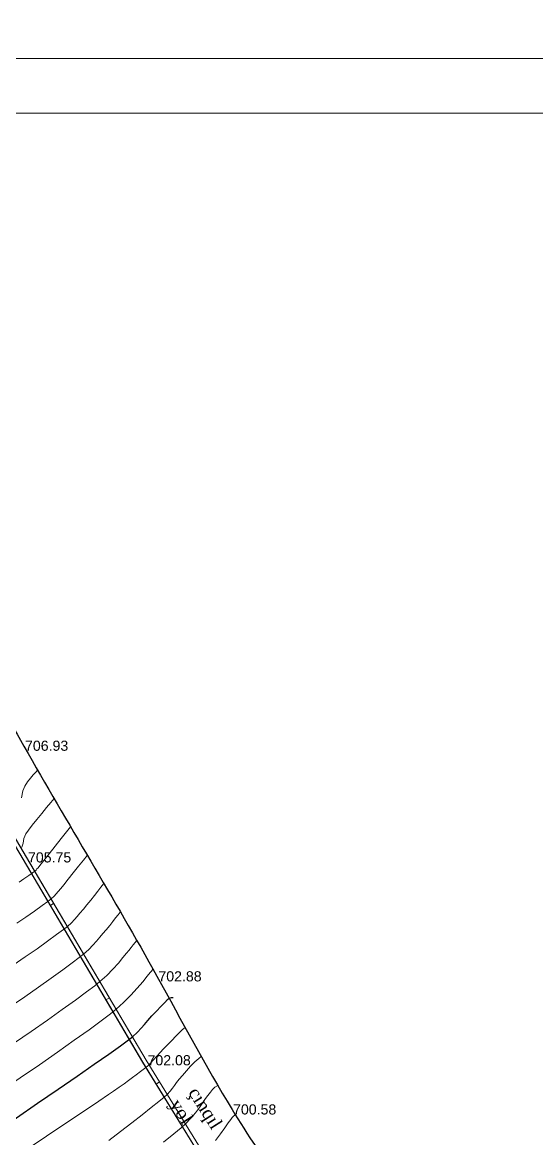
# Model space of a CAD drawing. Header units: feet. Extents: x 3381 to 682707, y 675186 to 4374675.
# Drawn here: x 681345.7 to 681396.5, y 4373140.6 to 4373250.8 of the extents above; entities that cross this region are included whole.
import ezdxf

# ---------------------------------------------------------------- set-up
doc = ezdxf.new("R2010")
doc.units = ezdxf.units.FT
doc.header["$MEASUREMENT"] = 0
doc.header["$PDMODE"] = 34
doc.header["$PDSIZE"] = 0.01
doc.layers.get('0').update_dxf_attribs({"linetype": 'CONTINUOUS'})
for name, color, linetype in [('0_Point_Height', 2, 'CONTINUOUS'), ('0_Point_Point', 7, 'CONTINUOUS'), ('Yazilar', 7, 'CONTINUOUS')]:
    doc.layers.add(name, color=color, linetype=linetype)
for name, color, linetype, lineweight in [('ANA HORIZONTAL', 24, 'CONTINUOUS', 30), ('HORIZANTAL', 24, 'CONTINUOUS', 13), ('rabit xt', 7, 'CONTINUOUS', 13)]:
    doc.layers.add(name, color=color, linetype=linetype, lineweight=lineweight)
doc.styles.get("Standard").update_dxf_attribs({"font": 'arial.ttf', "height": 1.5})

msp = doc.modelspace()

# ---------------------------------------------------------------- linework, layer by layer
at = {"linetype": 'Continuous', "lineweight": 20}
for p, q in [((681348.773, 4373163.856, -716.5), (681348.44, 4373163.634, -716.5)), ((681354.269, 4373154.536, -716.5), (681353.935, 4373154.314, -716.5)), ((681359.226, 4373146.228, -716.5), (681358.893, 4373146.006, -716.5))]:
    msp.add_line(p, q, dxfattribs=at)
at = {"linetype": 'Continuous', "lineweight": 20, "elevation": -19.015}
for points in [[(681377.784, 4373120.044), (681366.439, 4373133.747), (681357.555, 4373148.155), (681345.744, 4373168.184), (681335.724, 4373185.123), (681324.597, 4373203.258), (681312.251, 4373223.807)], [(681375.082, 4373123.327), (681366.444, 4373133.76), (681357.56, 4373148.168), (681345.749, 4373168.197), (681335.729, 4373185.136), (681324.602, 4373203.271), (681312.256, 4373223.82)], [(681378.092, 4373120.299), (681366.765, 4373133.981), (681357.897, 4373148.362), (681346.088, 4373168.388), (681336.066, 4373185.33), (681324.939, 4373203.466), (681312.594, 4373224.013)], [(681375.361, 4373123.617), (681366.77, 4373133.994), (681357.902, 4373148.375), (681346.093, 4373168.401), (681336.071, 4373185.343), (681324.944, 4373203.479), (681312.599, 4373224.026)]]:
    msp.add_lwpolyline(points, dxfattribs=at)
at = {"linetype": 'Continuous'}
msp.add_open_spline([(681303.597, 4373250.826, -716.5), (681305.418, 4373247.355, -716.5), (681311.724, 4373235.337, -716.5), (681321.621, 4373217.356, -716.5), (681335.616, 4373198.092, -716.5), (681346.387, 4373177.894, -716.5), (681357.351, 4373160.008, -716.5), (681366.478, 4373142.605, -716.5), (681379.893, 4373124.084, -716.5), (681396.493, 4373109.795, -716.5), (681408.028, 4373094.958, -716.5), (681415.958, 4373084.475, -716.5), (681427.276, 4373072.557, -716.5), (681435.525, 4373061.865, -716.5), (681439.969, 4373056.105, -716.5)], degree=3, knots=[0, 0, 0, 0, 11.7595104, 40.7232097, 61.4623304, 83.0549787, 109.2907167, 124.3927439, 141.9627176, 177.5330077, 189.5588214, 198.2764878, 216.9554477, 238.7688662, 238.7688662, 238.7688662, 238.7688662], dxfattribs=at)
at = {"layer": '0_Point_Point', "lineweight": 20}
for p in [(681345.798, 4373179.424, -9.572), (681346.093, 4373168.401, -10.748), (681358.974, 4373156.659, -13.623), (681357.902, 4373148.375, -14.42), (681366.35, 4373143.52, -15.916)]:
    msp.add_point(p, dxfattribs=at)
at = {"layer": 'ANA HORIZONTAL', "color": 32, "lineweight": 20, "elevation": -11.5}
msp.add_lwpolyline([(681345.11, 4373161.879), (681346.015, 4373162.493), (681346.874, 4373163.093), (681347.622, 4373163.629), (681348.19, 4373164.048), (681348.512, 4373164.3), (681348.801, 4373164.564), (681349.011, 4373164.788), (681349.209, 4373165.026), (681349.462, 4373165.329), (681349.756, 4373165.684), (681350.19, 4373166.223), (681350.701, 4373166.865), (681351.226, 4373167.527), (681351.703, 4373168.129), (681352.069, 4373168.589)], dxfattribs=at)
at = {"layer": 'ANA HORIZONTAL', "color": 32, "lineweight": 30, "elevation": -14}
msp.add_lwpolyline([(681340.872, 4373139.833), (681342.968, 4373141.243), (681345.089, 4373142.681), (681347.182, 4373144.11), (681349.194, 4373145.492), (681351.071, 4373146.788), (681352.759, 4373147.961), (681354.205, 4373148.974), (681355.355, 4373149.787), (681356.155, 4373150.364), (681356.552, 4373150.665), (681357.042, 4373151.116), (681357.418, 4373151.518), (681357.74, 4373151.901), (681358.07, 4373152.298), (681358.467, 4373152.74), (681358.921, 4373153.22), (681359.355, 4373153.678), (681359.734, 4373154.074), (681360.023, 4373154.361), (681360.187, 4373154.499), (681360.406, 4373154.557), (681360.578, 4373154.569)], dxfattribs=at)
at = {"layer": 'HORIZANTAL', "color": 32, "linetype": 'Continuous', "lineweight": 20}
for points, elevation in [([(681345.577, 4373174.279), (681345.732, 4373174.949), (681345.906, 4373175.412), (681346.186, 4373175.845), (681346.472, 4373176.212), (681346.746, 4373176.524), (681346.991, 4373176.79), (681347.19, 4373177.019)], -10), ([(681345.634, 4373169.399), (681345.743, 4373169.789), (681345.834, 4373170.237), (681346.031, 4373170.725), (681346.275, 4373171.088), (681346.645, 4373171.573), (681347.096, 4373172.134), (681347.583, 4373172.724), (681348.062, 4373173.297), (681348.488, 4373173.807), (681348.817, 4373174.209)], -10.5), ([(681345.357, 4373165.952), (681345.825, 4373166.256), (681346.3, 4373166.583), (681346.69, 4373166.863), (681346.904, 4373167.026), (681347.026, 4373167.141), (681347.114, 4373167.242), (681347.222, 4373167.372), (681347.406, 4373167.598), (681347.795, 4373168.083), (681348.322, 4373168.742), (681348.918, 4373169.488), (681349.515, 4373170.237), (681350.046, 4373170.903), (681350.443, 4373171.399)], -11)]:
    msp.add_lwpolyline(points, dxfattribs=dict(at, elevation=elevation))
at = {"layer": 'HORIZANTAL', "color": 32, "linetype": 'Continuous', "lineweight": 13}
for points, elevation in [([(681344.759, 4373157.744), (681345.963, 4373158.565), (681347.119, 4373159.37), (681348.17, 4373160.118), (681349.059, 4373160.763), (681349.728, 4373161.263), (681350.12, 4373161.573), (681350.52, 4373161.933), (681350.82, 4373162.239), (681351.079, 4373162.537), (681351.354, 4373162.872), (681351.703, 4373163.287), (681352.054, 4373163.706), (681352.421, 4373164.16), (681352.786, 4373164.62), (681353.132, 4373165.062), (681353.441, 4373165.457), (681353.695, 4373165.779)], -12), ([(681344.508, 4373153.679), (681345.911, 4373154.636), (681347.267, 4373155.58), (681348.531, 4373156.474), (681349.655, 4373157.283), (681350.593, 4373157.972), (681351.3, 4373158.504), (681351.728, 4373158.846), (681352.227, 4373159.297), (681352.646, 4373159.719), (681353.006, 4373160.118), (681353.328, 4373160.501), (681353.633, 4373160.875), (681353.943, 4373161.245), (681354.302, 4373161.673), (681354.616, 4373162.063), (681354.888, 4373162.411), (681355.122, 4373162.715), (681355.322, 4373162.97)], -12.5), ([(681344.88, 4373150.067), (681346.546, 4373151.211), (681348.142, 4373152.324), (681349.619, 4373153.368), (681350.927, 4373154.307), (681352.015, 4373155.104), (681352.835, 4373155.72), (681353.336, 4373156.119), (681354.01, 4373156.737), (681354.62, 4373157.362), (681355.154, 4373157.958), (681355.6, 4373158.488), (681355.947, 4373158.915), (681356.183, 4373159.203), (681356.428, 4373159.497), (681356.635, 4373159.756), (681356.807, 4373159.979), (681356.948, 4373160.16)], -13), ([(681335.11, 4373139.94), (681336.46, 4373140.728), (681338.03, 4373141.697), (681339.767, 4373142.808), (681341.619, 4373144.023), (681343.536, 4373145.304), (681345.464, 4373146.614), (681347.352, 4373147.915), (681349.149, 4373149.168), (681350.802, 4373150.335), (681352.26, 4373151.379), (681353.471, 4373152.262), (681354.383, 4373152.946), (681354.944, 4373153.392), (681355.675, 4373154.061), (681356.376, 4373154.772), (681357.018, 4373155.475), (681357.573, 4373156.116), (681358.012, 4373156.645), (681358.305, 4373157.011), (681358.423, 4373157.161), (681358.509, 4373157.266), (681358.574, 4373157.35)], -13.5), ([(681345.857, 4373139.374), (681348.054, 4373140.849), (681350.065, 4373142.199), (681351.811, 4373143.372), (681353.212, 4373144.315), (681354.192, 4373144.975), (681354.669, 4373145.3), (681355.233, 4373145.695), (681355.726, 4373146.047), (681356.16, 4373146.362), (681356.55, 4373146.648), (681356.908, 4373146.915), (681357.342, 4373147.243), (681357.741, 4373147.548), (681358.043, 4373147.786), (681358.19, 4373147.908), (681358.274, 4373148.01), (681358.354, 4373148.115), (681358.546, 4373148.322), (681359.003, 4373148.811), (681359.626, 4373149.472), (681360.315, 4373150.194), (681360.973, 4373150.868), (681361.499, 4373151.385), (681361.751, 4373151.596)], -14.5), ([(681354.203, 4373140.439), (681355.375, 4373141.335), (681356.49, 4373142.192), (681357.513, 4373142.986), (681358.41, 4373143.689), (681359.145, 4373144.274), (681359.683, 4373144.716), (681359.991, 4373144.988), (681360.29, 4373145.312), (681360.506, 4373145.591), (681360.69, 4373145.859), (681360.896, 4373146.148), (681361.178, 4373146.492), (681361.5, 4373146.863), (681361.884, 4373147.302), (681362.298, 4373147.762), (681362.71, 4373148.193), (681363.09, 4373148.545), (681363.341, 4373148.724)], -15), ([(681359.623, 4373140.286), (681360.635, 4373141.094), (681361.374, 4373141.7), (681361.791, 4373142.069), (681362.313, 4373142.627), (681362.766, 4373143.18), (681363.156, 4373143.704), (681363.488, 4373144.176), (681363.768, 4373144.572), (681364.001, 4373144.87), (681364.262, 4373145.194), (681364.463, 4373145.46), (681364.686, 4373145.689), (681364.969, 4373145.875)], -15.5), ([(681364.739, 4373140.438), (681365.241, 4373141.085), (681365.673, 4373141.677), (681366.019, 4373142.17), (681366.262, 4373142.523), (681366.387, 4373142.692), (681366.537, 4373142.835), (681366.671, 4373142.947), (681366.709, 4373142.978)], -16)]:
    msp.add_lwpolyline(points, dxfattribs=dict(at, elevation=elevation))
at = {"layer": 'rabit xt', "color": 7, "lineweight": 20, "ltscale": 0.3}
msp.add_lwpolyline([(681181.772, 4373247.266), (681634.664, 4373247.266), (681634.664, 4372927.006)], dxfattribs=at)
msp.add_lwpolyline([(681197.947, 4373241.874), (681623.881, 4373241.874), (681623.881, 4372932.398), (681197.947, 4372932.398)], close=True, dxfattribs=at)

# ---------------------------------------------------------------- texts
at = {"layer": '0_Point_Height', "color": 0, "lineweight": 20}
for s, p in [('706.93', (681345.934, 4373178.91, -9.572)), ('705.75', (681346.229, 4373167.887, -10.748)), ('702.88', (681359.11, 4373156.145, -13.623)), ('702.08', (681358.038, 4373147.861, -14.42)), ('700.58', (681366.486, 4373143.006, -15.916))]:
    msp.add_text(s, height=1, dxfattribs=at).set_placement(p)
at = {"layer": 'Yazilar', "lineweight": 20, "insert": (681363.109, 4373145.876, -716.5), "char_height": 1.3, "width": 0.10588, "attachment_point": 1, "rotation": 302.4345}
msp.add_mtext('{\\fTimes New Roman|b0|i0|c238|p18;çınqıl yol}', dxfattribs=at)

doc.saveas('drawing.dxf')
